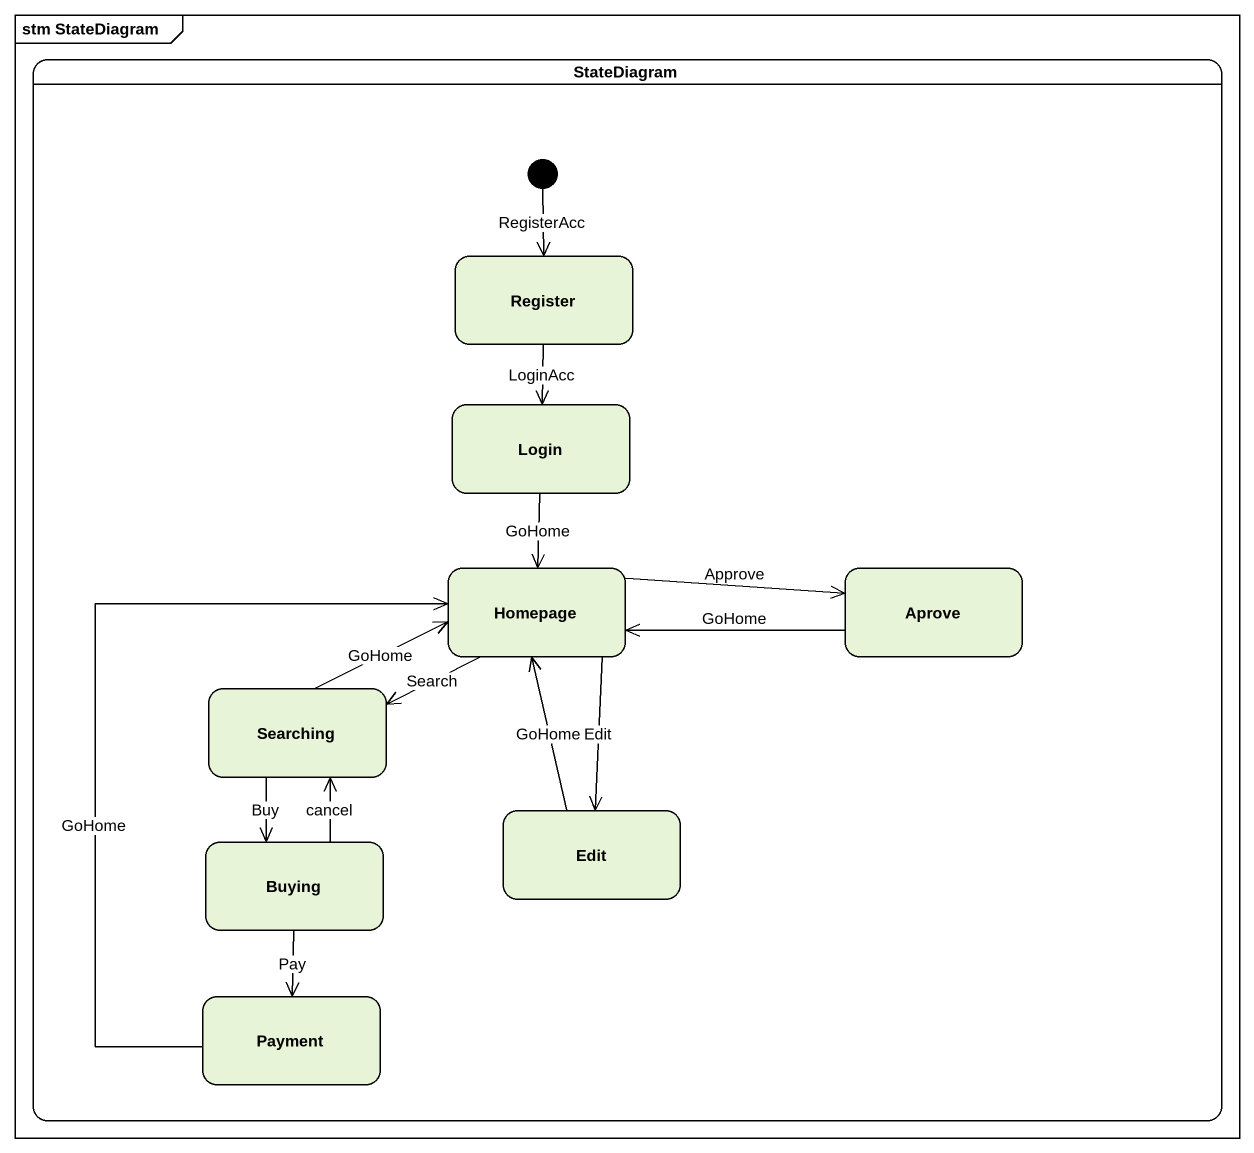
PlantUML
@startuml
mainframe stm StateDiagram
hide empty description
state StateDiagram {
  state Register
  state Login
  state Homepage
  state Aprove
  state Searching
  state Buying
  state Edit
  state Payment
  [*] --> Register : RegisterAcc
}
Register --> Login : LoginAcc
Login --> Homepage : GoHome
Homepage -right-> Aprove : Approve
Homepage -left-> Searching : Search
Homepage --> Edit : Edit
Aprove -left-> Homepage : GoHome
Searching -right-> Homepage : GoHome
Searching --> Buying : Buy
Buying -up-> Searching : cancel
Buying --> Payment : Pay
Edit -up-> Homepage : GoHome
Payment -up-> Homepage : GoHome
@enduml
